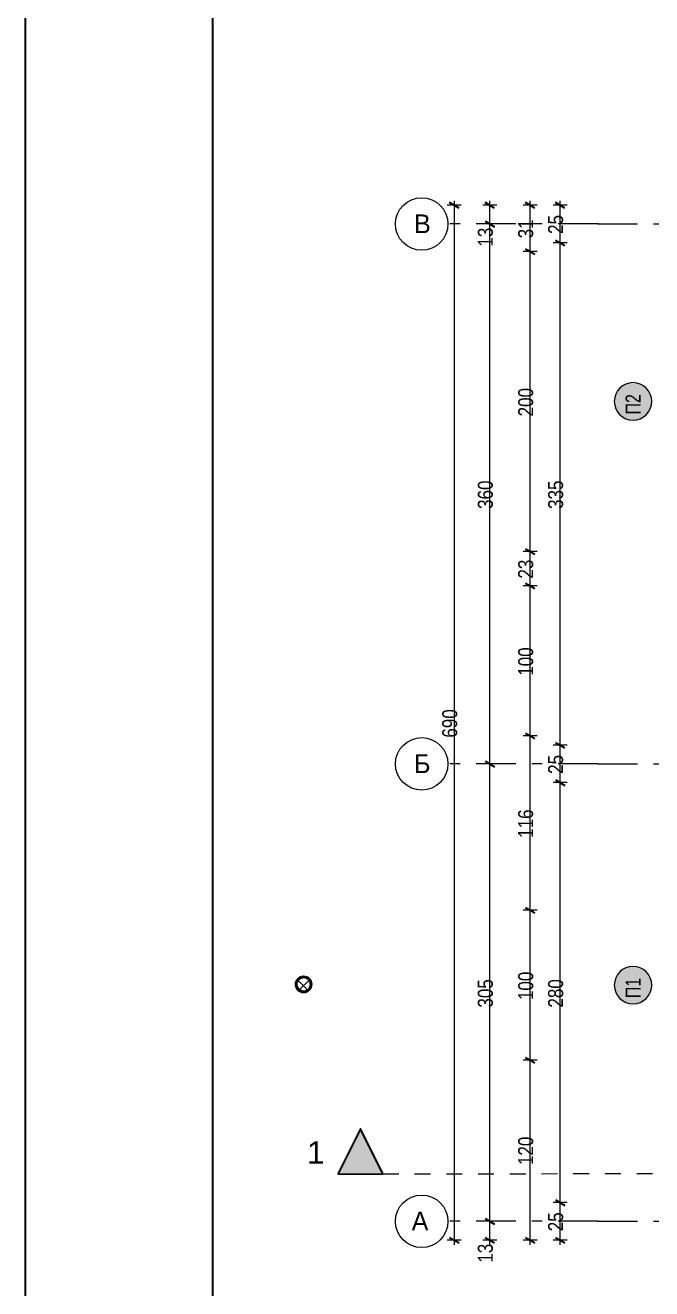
# Model space of a CAD drawing. Header units: millimetres. Extents: x -428 to 1070, y 0 to 421.
# Drawn here: x 0 to 83.6, y 105.6 to 274.1 of the extents above; entities that cross this region are included whole.
import ezdxf
from ezdxf.xclip import XClip

# ---------------------------------------------------------------- set-up
doc = ezdxf.new("R2010")
doc.units = ezdxf.units.MM
doc.header["$MEASUREMENT"] = 0
doc.header["$XCLIPFRAME"] = 0
doc.linetypes.add('- Двойно прекъснати линии', pattern=[10.936111, 5.291667, -2.116667, 1.411111, -2.116667])
doc.linetypes.add('- Прекъснати линия', pattern=[4.233333, 2.116667, -2.116667])
for name, color, linetype, lineweight, true_color in [('1', 7, 'Continuous', 13, 0x2b2b2b), ('19', 7, 'Continuous', 0, 0xe4e4e4), ('25', 7, 'Continuous', 35, 0x1b1b1b), ('45', 7, 'Continuous', 35, 0x404040), ('46', 7, 'Continuous', 35, 0x4e4e4e), ('65', 7, 'Continuous', 20, 0x4e4e4e), ('85', 7, 'Continuous', 20, 0x404040)]:
    doc.layers.add(name, color=color, linetype=linetype, lineweight=lineweight, true_color=true_color)
for name, color, linetype, lineweight in [('2', 8, 'Continuous', 15), ('21', 7, 'Continuous', 50), ('41', 7, 'Continuous', 35), ('7', 7, 'Continuous', 25)]:
    doc.layers.add(name, color=color, linetype=linetype, lineweight=lineweight)
doc.styles.add('GENERATED_STYLE_3', font='arial.ttf')
doc.styles.add('GENERATED_STYLE_6', font='GOTHIC.TTF')

# ---------------------------------------------------------------- blocks, each defined once
blk = doc.blocks.new('Drawing_2_1', base_point=(-1051.12, 152.34))
at = {"layer": '1', "linetype": 'Continuous', "lineweight": 13, "true_color": 0x2b2b2b}
h = blk.add_hatch(dxfattribs=at)
h.set_pattern_fill('1_БЕТОН_СГЛОБЯЕМИ_ЕЛЕМЕН_E7', color=250, style=0, pattern_type=2)
h.set_pattern_definition([(45, (-1051.1205, 152.3444), (-0.7071068, 0.7071068), []), (135, (-1051.1205, 152.3444), (0.7071068, 0.7071068), [])])
h.paths.add_polyline_path([(36.14, 146.16, 0.414214), (37.14, 145.16, 0.414214), (38.14, 146.16, 0.414214), (37.14, 147.16, 0.414214)])
at = {"layer": '19', "linetype": 'Continuous', "lineweight": 0, "true_color": 0xe4e4e4}
for points in [[(81.09, 226.4, 1), (81.09, 221.4, 1)], [(81.09, 148.56, 1), (81.09, 143.56, 1)]]:
    blk.add_hatch(color=254, dxfattribs=at).paths.add_polyline_path(points)
at = {"layer": '25', "linetype": 'Continuous', "lineweight": 35, "true_color": 0x1b1b1b}
blk.add_hatch(color=250, dxfattribs=at).paths.add_polyline_path([(41.72, 120.87), (47.72, 120.88), (44.71, 126.88)])
at = {"layer": '1', "color": 250, "linetype": '- Двойно прекъснати линии', "lineweight": 13, "true_color": 0x2b2b2b}
for p, q in [((76.39, 247.56), (56.39, 247.56)), ((76.39, 247.56), (370.1, 247.56)), ((76.39, 175.56), (56.39, 175.56)), ((76.39, 175.56), (370.1, 175.56)), ((76.39, 114.56), (56.39, 114.56)), ((76.39, 114.56), (370.1, 114.56))]:
    blk.add_line(p, q, dxfattribs=at)
for p in [(76.39, 247.56), (76.39, 247.56), (76.39, 175.56), (76.39, 175.56), (76.39, 114.56), (76.39, 114.56)]:
    blk.add_point(p, dxfattribs=at)
at = {"layer": '2', "color": 8, "linetype": 'Continuous', "lineweight": 15, "flags": 128}
for points in [[(81.09, 226.4, 1), (81.09, 221.4, 1)], [(81.09, 148.56, 1), (81.09, 143.56, 1)]]:
    blk.add_lwpolyline(points, format="xyb", close=True, dxfattribs=at)
at = {"layer": '21', "color": 7, "linetype": 'Continuous', "lineweight": 50, "flags": 128}
blk.add_lwpolyline([(36.14, 146.16, 0.414214), (37.14, 145.16, 0.414214), (38.14, 146.16, 0.414214), (37.14, 147.16, 0.414214)], format="xyb", close=True, dxfattribs=at)
at = {"layer": '25', "color": 250, "linetype": 'Continuous', "lineweight": 35, "true_color": 0x1b1b1b, "flags": 128}
blk.add_lwpolyline([(41.72, 120.87), (47.72, 120.88), (44.71, 126.88)], close=True, dxfattribs=at)
at = {"layer": '45', "color": 250, "linetype": 'Continuous', "lineweight": 35, "true_color": 0x404040}
for p, q in [((57.87, 249.69), (56.62, 250.42)), ((62.62, 249.69), (61.37, 250.42)), ((68, 249.69), (66.75, 250.42)), ((72, 249.69), (70.75, 250.42)), ((61.37, 247.92), (62.62, 247.19)), ((70.75, 245.42), (72, 244.69)), ((66.75, 244.26), (68, 243.53)), ((66.75, 204.26), (68, 203.53)), ((66.75, 199.66), (68, 198.94)), ((66.75, 179.66), (68, 178.94)), ((70.75, 178.42), (72, 177.69)), ((61.37, 175.92), (62.62, 175.19)), ((70.75, 173.42), (72, 172.69)), ((66.75, 156.42), (68, 155.69)), ((66.75, 136.42), (68, 135.69)), ((70.75, 117.42), (72, 116.69)), ((61.37, 114.92), (62.62, 114.19)), ((56.62, 112.42), (57.87, 111.69)), ((61.37, 112.42), (62.62, 111.69)), ((66.75, 112.42), (68, 111.69)), ((70.75, 112.42), (72, 111.69))]:
    blk.add_line(p, q, dxfattribs=at)
at = {"layer": '7', "color": 7, "linetype": 'Continuous', "lineweight": 25}
for centre in [(52.89, 247.56), (52.89, 175.56), (52.89, 114.56)]:
    blk.add_circle(centre, 3.5, dxfattribs=at)
at = {"layer": '85', "color": 250, "linetype": 'Continuous', "lineweight": 20, "true_color": 0x404040}
for p, q in [((58.18, 250.06), (56.31, 250.06)), ((57.25, 250.06), (57.25, 250.67)), ((57.25, 112.06), (57.25, 250.06)), ((62.93, 250.06), (61.05, 250.06)), ((61.99, 250.06), (61.99, 250.67)), ((61.99, 247.56), (61.99, 250.06)), ((68.31, 250.06), (66.44, 250.06)), ((67.38, 250.06), (67.38, 250.67)), ((67.38, 243.9), (67.38, 250.06)), ((72.32, 250.06), (70.44, 250.06)), ((71.38, 250.06), (71.38, 250.67)), ((71.38, 245.06), (71.38, 250.06)), ((62.93, 247.56), (61.05, 247.56)), ((61.99, 175.56), (61.99, 247.56)), ((72.32, 245.06), (70.44, 245.06)), ((71.38, 178.06), (71.38, 245.06)), ((68.31, 243.9), (66.44, 243.9)), ((67.38, 203.9), (67.38, 243.9)), ((68.31, 203.9), (66.44, 203.9)), ((67.38, 199.3), (67.38, 203.9)), ((68.31, 199.3), (66.44, 199.3)), ((67.38, 179.3), (67.38, 199.3)), ((68.31, 179.3), (66.44, 179.3)), ((67.38, 156.06), (67.38, 179.3)), ((72.32, 178.06), (70.44, 178.06)), ((71.38, 173.06), (71.38, 178.06)), ((62.93, 175.56), (61.05, 175.56)), ((61.99, 114.56), (61.99, 175.56)), ((72.32, 173.06), (70.44, 173.06)), ((71.38, 117.06), (71.38, 173.06)), ((68.31, 156.06), (66.44, 156.06)), ((67.38, 136.06), (67.38, 156.06)), ((68.31, 136.06), (66.44, 136.06)), ((67.38, 112.06), (67.38, 136.06)), ((72.32, 117.06), (70.44, 117.06)), ((71.38, 112.06), (71.38, 117.06)), ((62.93, 114.56), (61.05, 114.56)), ((61.99, 112.06), (61.99, 114.56)), ((58.18, 112.06), (56.31, 112.06)), ((57.25, 111.44), (57.25, 112.06)), ((62.93, 112.06), (61.05, 112.06)), ((61.99, 111.44), (61.99, 112.06)), ((68.31, 112.06), (66.44, 112.06)), ((67.38, 111.44), (67.38, 112.06)), ((72.32, 112.06), (70.44, 112.06)), ((71.38, 111.44), (71.38, 112.06))]:
    blk.add_line(p, q, dxfattribs=at)
at = {"layer": '85', "color": 250, "linetype": '- Прекъснати линия', "lineweight": 20, "true_color": 0x404040}
blk.add_line((47.72, 120.88), (391.79, 121.41), dxfattribs=at)
at = {"layer": '1', "color": 250, "linetype": 'Continuous', "lineweight": 13, "true_color": 0x2b2b2b, "char_height": 2.5, "attachment_point": 1, "style": 'GENERATED_STYLE_6'}
for s, insert in [('\\A1;{\\pql;\\pt0;\\fCentury Gothic|b0|i0|c0|p34;В}', (51.88, 248.84)), ('\\A1;{\\pql;\\pt0;\\fCentury Gothic|b0|i0|c0|p34;Б}', (51.88, 176.84)), ('\\A1;{\\pql;\\pt0;\\fCentury Gothic|b0|i0|c0|p34;А}', (51.56, 115.84))]:
    blk.add_mtext(s, dxfattribs=dict(at, insert=insert))
at = {"layer": '25', "color": 250, "linetype": 'Continuous', "lineweight": 35, "true_color": 0x1b1b1b, "insert": (39.92, 122.24), "char_height": 3, "attachment_point": 9, "rotation": 0.0882, "style": 'GENERATED_STYLE_3'}
blk.add_mtext('\\A1;{\\pqr;\\pt0;\\fArial|b0|i0|c0|p34;1}', dxfattribs=at)
at = {"layer": '46', "color": 251, "linetype": 'Continuous', "lineweight": 35, "true_color": 0x4e4e4e, "char_height": 2, "attachment_point": 7, "rotation": 90, "style": 'GENERATED_STYLE_6'}
for s, insert in [('\\A1;{\\W0.850000x;\\pql;\\fCentury Gothic|b0|i0|c0|p34;31}', (67.79, 245.65)), ('\\A1;{\\W0.850000x;\\pql;\\fCentury Gothic|b0|i0|c0|p34;25}', (71.79, 246.23)), ('\\A1;{\\W0.850000x;\\pql;\\fCentury Gothic|b0|i0|c0|p34;13}', (62.41, 244.54)), ('\\A1;{\\W0.850000x;\\pql;\\fCentury Gothic|b0|i0|c0|p34;200}', (67.79, 221.9)), ('\\A1;{\\W0.850000x;\\pql;\\fCentury Gothic|b0|i0|c0|p34;360}', (62.41, 209.56)), ('\\A1;{\\W0.850000x;\\pql;\\fCentury Gothic|b0|i0|c0|p34;335}', (71.79, 209.56)), ('\\A1;{\\W0.850000x;\\pql;\\fCentury Gothic|b0|i0|c0|p34;23}', (67.79, 200.27)), ('\\A1;{\\W0.850000x;\\pql;\\fCentury Gothic|b0|i0|c0|p34;100}', (67.79, 187.31)), ('\\A1;{\\W0.850000x;\\pql;\\fCentury Gothic|b0|i0|c0|p34;690}', (57.66, 179.06)), ('\\A1;{\\W0.850000x;\\pql;\\fCentury Gothic|b0|i0|c0|p34;25}', (71.79, 174.23)), ('\\A1;{\\W0.850000x;\\pql;\\fCentury Gothic|b0|i0|c0|p34;116}', (67.79, 165.69)), ('\\A1;{\\W0.850000x;\\pql;\\fCentury Gothic|b0|i0|c0|p34;305}', (62.41, 143.06)), ('\\A1;{\\W0.850000x;\\pql;\\fCentury Gothic|b0|i0|c0|p34;100}', (67.79, 144.06)), ('\\A1;{\\W0.850000x;\\pql;\\fCentury Gothic|b0|i0|c0|p34;280}', (71.79, 143.06)), ('\\A1;{\\W0.850000x;\\pql;\\fCentury Gothic|b0|i0|c0|p34;120}', (67.79, 122.06)), ('\\A1;{\\W0.850000x;\\pql;\\fCentury Gothic|b0|i0|c0|p34;25}', (71.79, 113.23)), ('\\A1;{\\W0.850000x;\\pql;\\fCentury Gothic|b0|i0|c0|p34;13}', (62.41, 109.04))]:
    blk.add_mtext(s, dxfattribs=dict(at, insert=insert))
at = {"layer": '7', "color": 7, "linetype": 'Continuous', "lineweight": 25, "char_height": 2, "attachment_point": 7, "rotation": 90, "style": 'GENERATED_STYLE_6'}
for s, insert in [('\\A1;{\\W0.800000x;\\pql;\\pt0;\\fCentury Gothic|b0|i0|c0|p34;П2\\fCentury Gothic|b0|i0|c0|p34;\\fCentury Gothic|b0|i0|c0|p34;\\fCentury Gothic|b0|i0|c0|p34;}', (82.09, 222.15)), ('\\A1;{\\W0.800000x;\\pql;\\pt0;\\fCentury Gothic|b0|i0|c0|p34;П1\\fCentury Gothic|b0|i0|c0|p34;\\fCentury Gothic|b0|i0|c0|p34;\\fCentury Gothic|b0|i0|c0|p34;}', (82.09, 144.31))]:
    blk.add_mtext(s, dxfattribs=dict(at, insert=insert))

msp = doc.modelspace()

# ---------------------------------------------------------------- linework, layer by layer
at = {"layer": '41', "color": 7, "linetype": 'Continuous', "lineweight": 35, "flags": 128}
for points in [[(420, 297), (0, 297), (0, 0), (420, 0)], [(415, 292), (25, 292), (25, 5), (415, 5)]]:
    msp.add_lwpolyline(points, close=True, dxfattribs=at)

# ---------------------------------------------------------------- next in the draw order: block references
at = {"layer": '65', "color": 251, "linetype": 'Continuous', "lineweight": 20, "true_color": 0x4e4e4e}
ref = msp.add_blockref('Drawing_2_1', (-1051.12, 152.34), dxfattribs=at)
XClip(ref).set_block_clipping_path([(34.9652772753, 71.1444224879), (406.424194139, 287.2604110241)])

doc.saveas('drawing.dxf')
